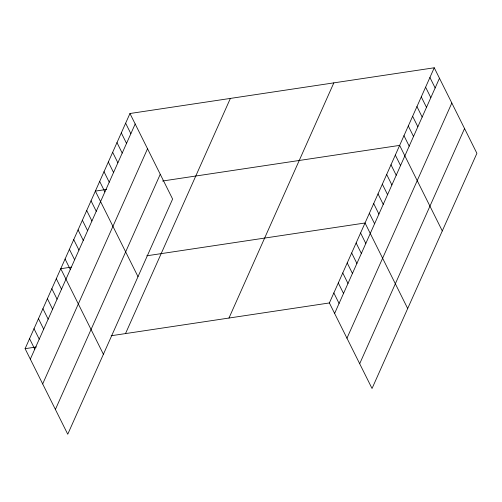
<?xml version="1.0" encoding="UTF-8"?>
<svg xmlns="http://www.w3.org/2000/svg" width="502" height="502" viewBox="0 0 502 502"><rect width="100%" height="100%" fill="white"/><g stroke="black" fill="none" stroke-linecap="round" stroke-linejoin="round"><path stroke-width="0.75" d="M129.962 113.508L172.613 199.049L67.751 434.224L25.1 348.677L129.962 113.508L434.249 67.776L476.9 153.323L372.038 388.492L329.387 302.951L434.249 67.776M30.321 359.156L135.182 123.981M42.676 383.93L147.532 148.755M55.402 409.45L160.257 174.276M125.513 333.592L230.374 98.417M228.975 318.042L333.836 82.868M334.614 313.424L439.47 78.249M346.964 338.197L451.825 103.023M359.689 363.724L464.551 128.55M106.681 189.411L95.355 191.111L138.006 276.658M162.554 181.015L399.648 145.385L442.293 230.926M71.322 267.133L60.755 268.721L103.406 354.268M146.822 255.788L365.042 222.988L407.693 308.535M25.1 348.677L36.426 346.976M111.168 335.744L329.387 302.951M429.925 77.477L435.146 87.95M425.596 87.179L430.823 97.652M421.272 96.88L426.493 107.353M416.949 106.581L422.169 117.054M412.619 116.282L417.846 126.755M408.295 125.983L413.516 136.456M403.972 135.684L409.193 146.157M395.319 155.087L400.546 165.56M390.995 164.788L396.216 175.261M386.672 174.489L391.893 184.962M382.342 184.19L387.569 194.663M378.019 193.885L383.239 204.364M373.695 203.586L378.916 214.065M369.365 213.287L374.592 223.767M360.587 232.984L365.807 243.464M356.131 242.981L361.352 253.454M351.67 252.977L356.897 263.45M347.215 262.973L352.442 273.446M342.759 272.962L347.98 283.442M338.304 282.959L343.525 293.438M333.849 292.955L339.07 303.428M125.632 123.203L130.859 133.683M121.308 132.904L126.529 143.384M116.985 142.606L122.206 153.085M112.655 152.307L117.882 162.786M108.332 162.008L113.552 172.487M104.008 171.709L109.229 182.188M99.678 181.41L104.905 191.889M91.031 200.813L96.252 211.292M86.708 210.514L91.929 220.993M82.378 220.215L87.605 230.694M78.055 229.916L83.276 240.389M73.731 239.617L78.952 250.09M69.401 249.318L74.629 259.791M65.078 259.019L70.299 269.492M56.293 278.717L61.52 289.19M51.838 288.713L57.065 299.186M47.383 298.703L52.603 309.182M42.927 308.699L48.148 319.178M38.472 318.695L43.693 329.168M34.011 328.691L39.238 339.164M29.555 338.687L34.782 349.16"/></g></svg>
